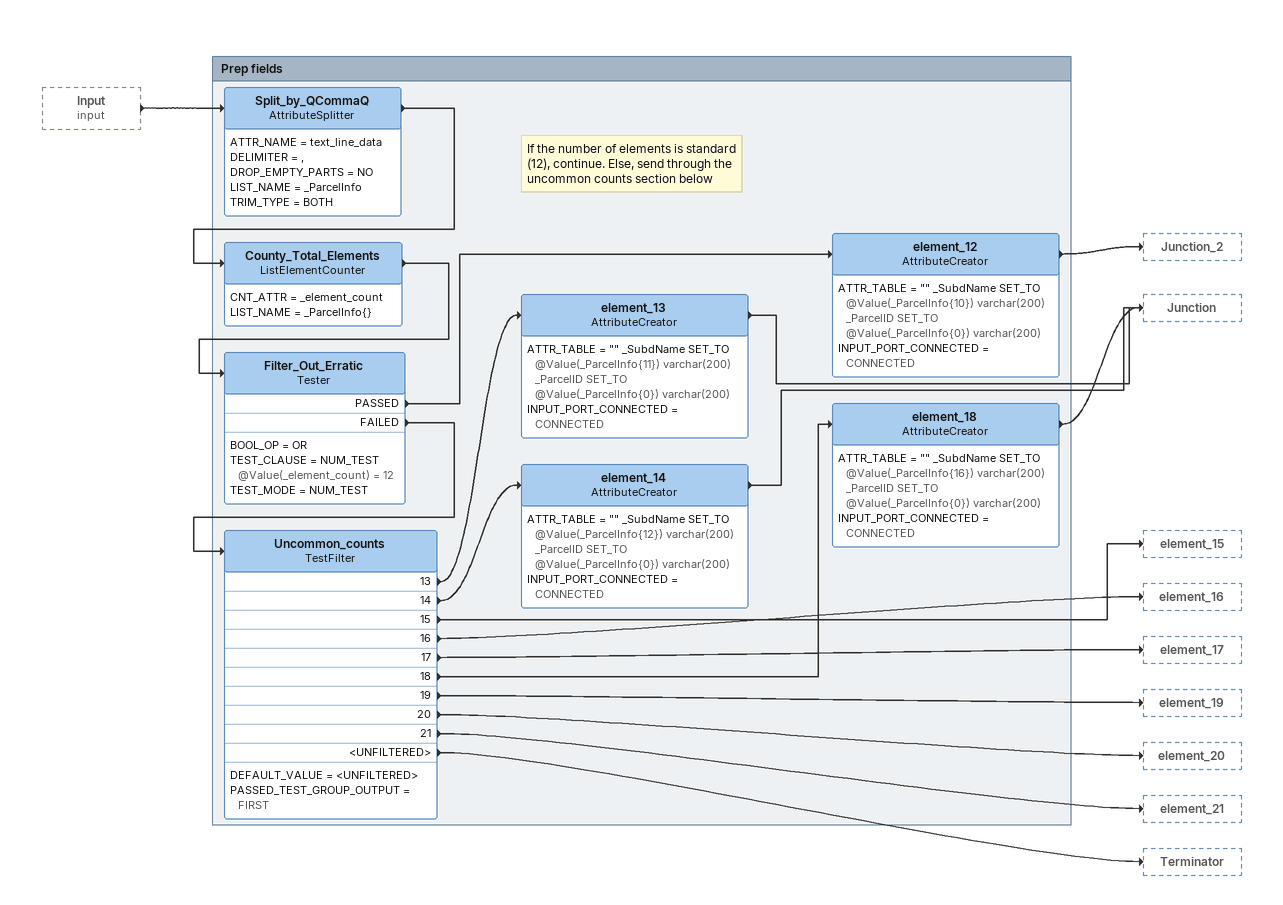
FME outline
Input (input) [outside]
    -> Split_by_QCommaQ

Bookmark: Prep fields
Split_by_QCommaQ: AttributeSplitter
    ATTR_NAME = text_line_data
    DELIMITER = ,
    DROP_EMPTY_PARTS = NO
    LIST_NAME = _ParcelInfo
    TRIM_TYPE = BOTH
    -> County_Total_Elements
County_Total_Elements: ListElementCounter
    CNT_ATTR = _element_count
    LIST_NAME = _ParcelInfo{}
    -> Filter_Out_Erratic
Note: If the number of elements is standard (12), continue. Else, send through the uncommon counts section below
Filter_Out_Erratic: Tester
    BOOL_OP = OR
    TEST_CLAUSE = NUM_TEST @Value(_element_count) = 12
    TEST_MODE = NUM_TEST
    PASSED -> element_12
    FAILED -> Uncommon_counts
element_12: AttributeCreator
    ATTR_TABLE = "" _SubdName SET_TO @Value(_ParcelInfo{10}) varchar(200)  _ParcelID SET_TO @Value(_ParcelInfo{0}) varchar(200)
    INPUT_PORT_CONNECTED = CONNECTED
    -> Junction_2
Uncommon_counts: TestFilter
    DEFAULT_VALUE = <UNFILTERED>
    PASSED_TEST_GROUP_OUTPUT = FIRST
    13 -> element_13
    14 -> element_14
    15 -> element_15
    16 -> element_16
    17 -> element_17
    18 -> element_18
    19 -> element_19
    20 -> element_20
    21 -> element_21
    <UNFILTERED> -> Terminator
element_13: AttributeCreator
    ATTR_TABLE = "" _SubdName SET_TO @Value(_ParcelInfo{11}) varchar(200)  _ParcelID SET_TO @Value(_ParcelInfo{0}) varchar(200)
    INPUT_PORT_CONNECTED = CONNECTED
    -> Junction
element_18: AttributeCreator
    ATTR_TABLE = "" _SubdName SET_TO @Value(_ParcelInfo{16}) varchar(200)  _ParcelID SET_TO @Value(_ParcelInfo{0}) varchar(200)
    INPUT_PORT_CONNECTED = CONNECTED
    -> Junction
element_14: AttributeCreator
    ATTR_TABLE = "" _SubdName SET_TO @Value(_ParcelInfo{12}) varchar(200)  _ParcelID SET_TO @Value(_ParcelInfo{0}) varchar(200)
    INPUT_PORT_CONNECTED = CONNECTED
    -> Junction
